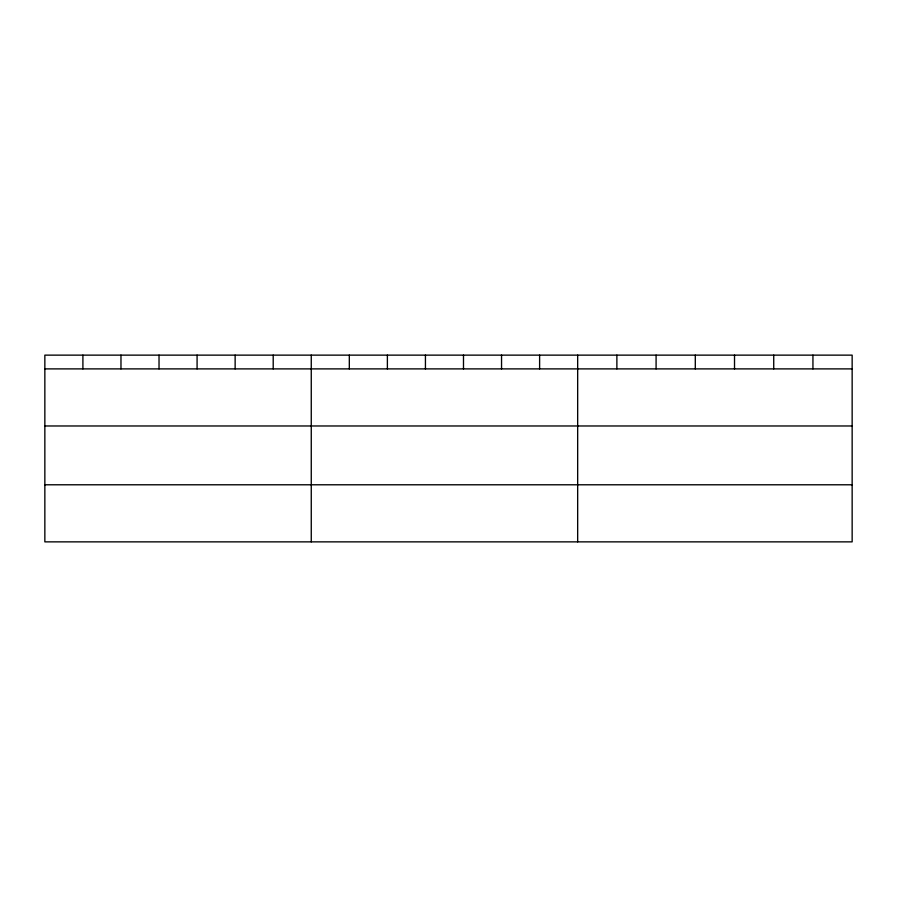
<?xml version="1.0" encoding="UTF-8"?>
<svg xmlns="http://www.w3.org/2000/svg" width="897" height="897" viewBox="0 0 897 897"><rect width="100%" height="100%" fill="white"/><g stroke="black" fill="none" stroke-linecap="round" stroke-linejoin="round"><path stroke-width="1.35" d="M852.15 425.974L852.15 355.134L44.85 355.134L44.85 541.866L852.15 541.866L852.15 425.974L44.85 425.974M44.85 368.891L852.15 368.891M44.85 484.784L852.15 484.784M812.94 355.134L812.94 368.891M773.73 355.134L773.73 368.891M734.52 355.134L734.52 368.891M695.298 355.134L695.298 368.891M656.088 355.134L656.088 368.891M616.878 355.134L616.878 368.891M577.668 355.134L577.668 541.866M539.613 355.134L539.613 368.891M501.546 355.134L501.546 368.891M463.491 355.134L463.491 368.891M425.436 355.134L425.436 368.891M387.381 355.134L387.381 368.891M349.314 355.134L349.314 368.891M311.259 355.134L311.259 541.866M273.204 355.134L273.204 368.891M235.137 355.134L235.137 368.891M197.082 355.134L197.082 368.891M159.027 355.134L159.027 368.891M120.972 355.134L120.972 368.891M82.905 355.134L82.905 368.891"/></g></svg>
